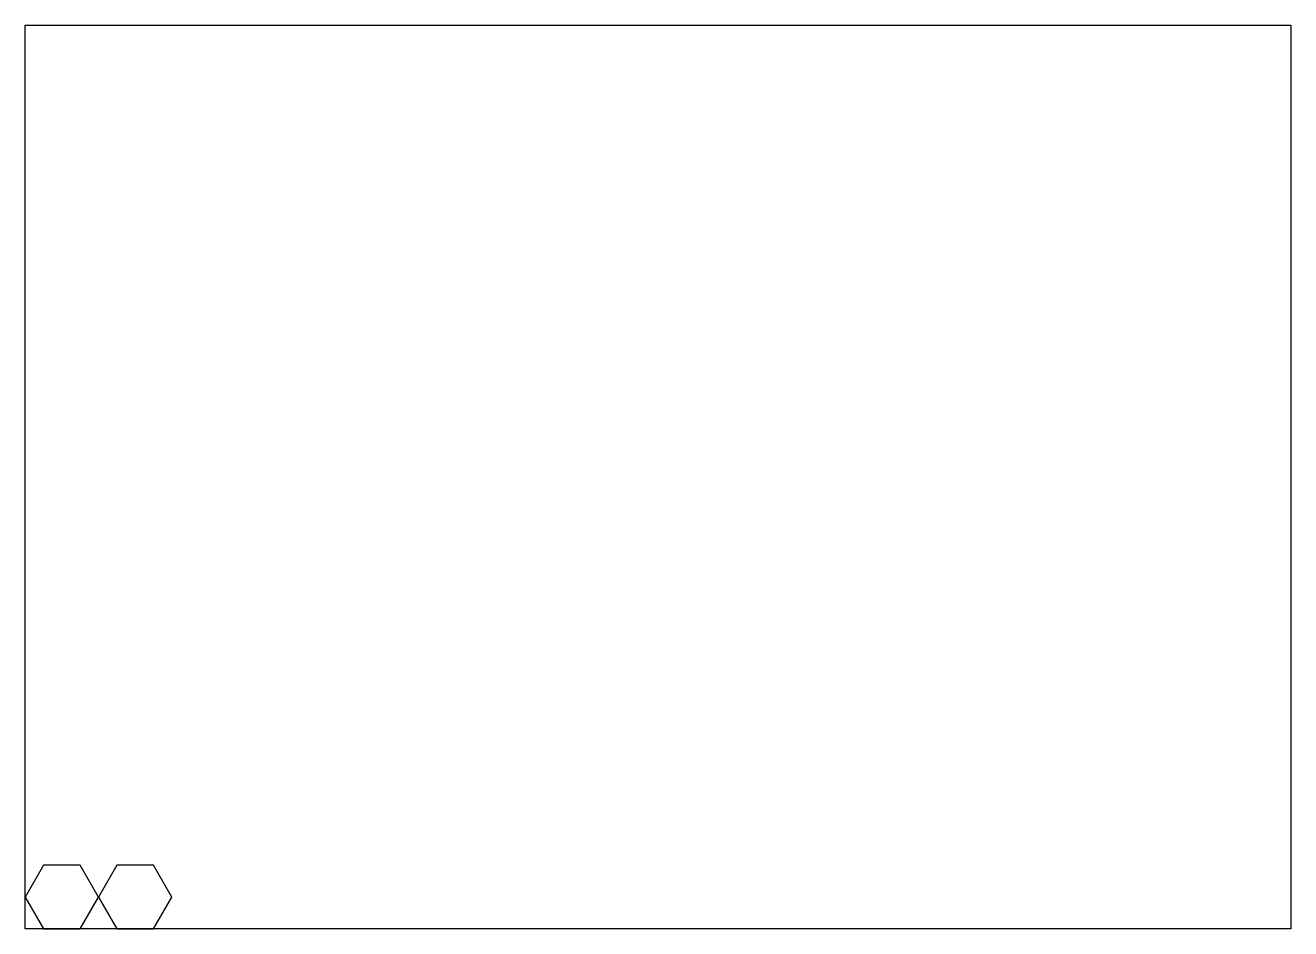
# Model space of a CAD drawing. Header units: metres. Extents: x 0 to 700, y 0 to 500.
import ezdxf

# ---------------------------------------------------------------- set-up
doc = ezdxf.new("R2010")
doc.units = ezdxf.units.M

msp = doc.modelspace()

# ---------------------------------------------------------------- linework, layer by layer
for points in [[(0, 0), (0, 500), (700, 500), (700, 0), (0, 0)], [(30.39, 0), (40.52, 17.54), (30.39, 35.09), (10.13, 35.09), (0, 17.54), (10.13, 0), (30.39, 0)], [(70.91, 0), (81.04, 17.54), (70.91, 35.09), (50.65, 35.09), (40.52, 17.54), (50.65, 0), (70.91, 0)]]:
    msp.add_lwpolyline(points, close=True)

doc.saveas('drawing.dxf')
